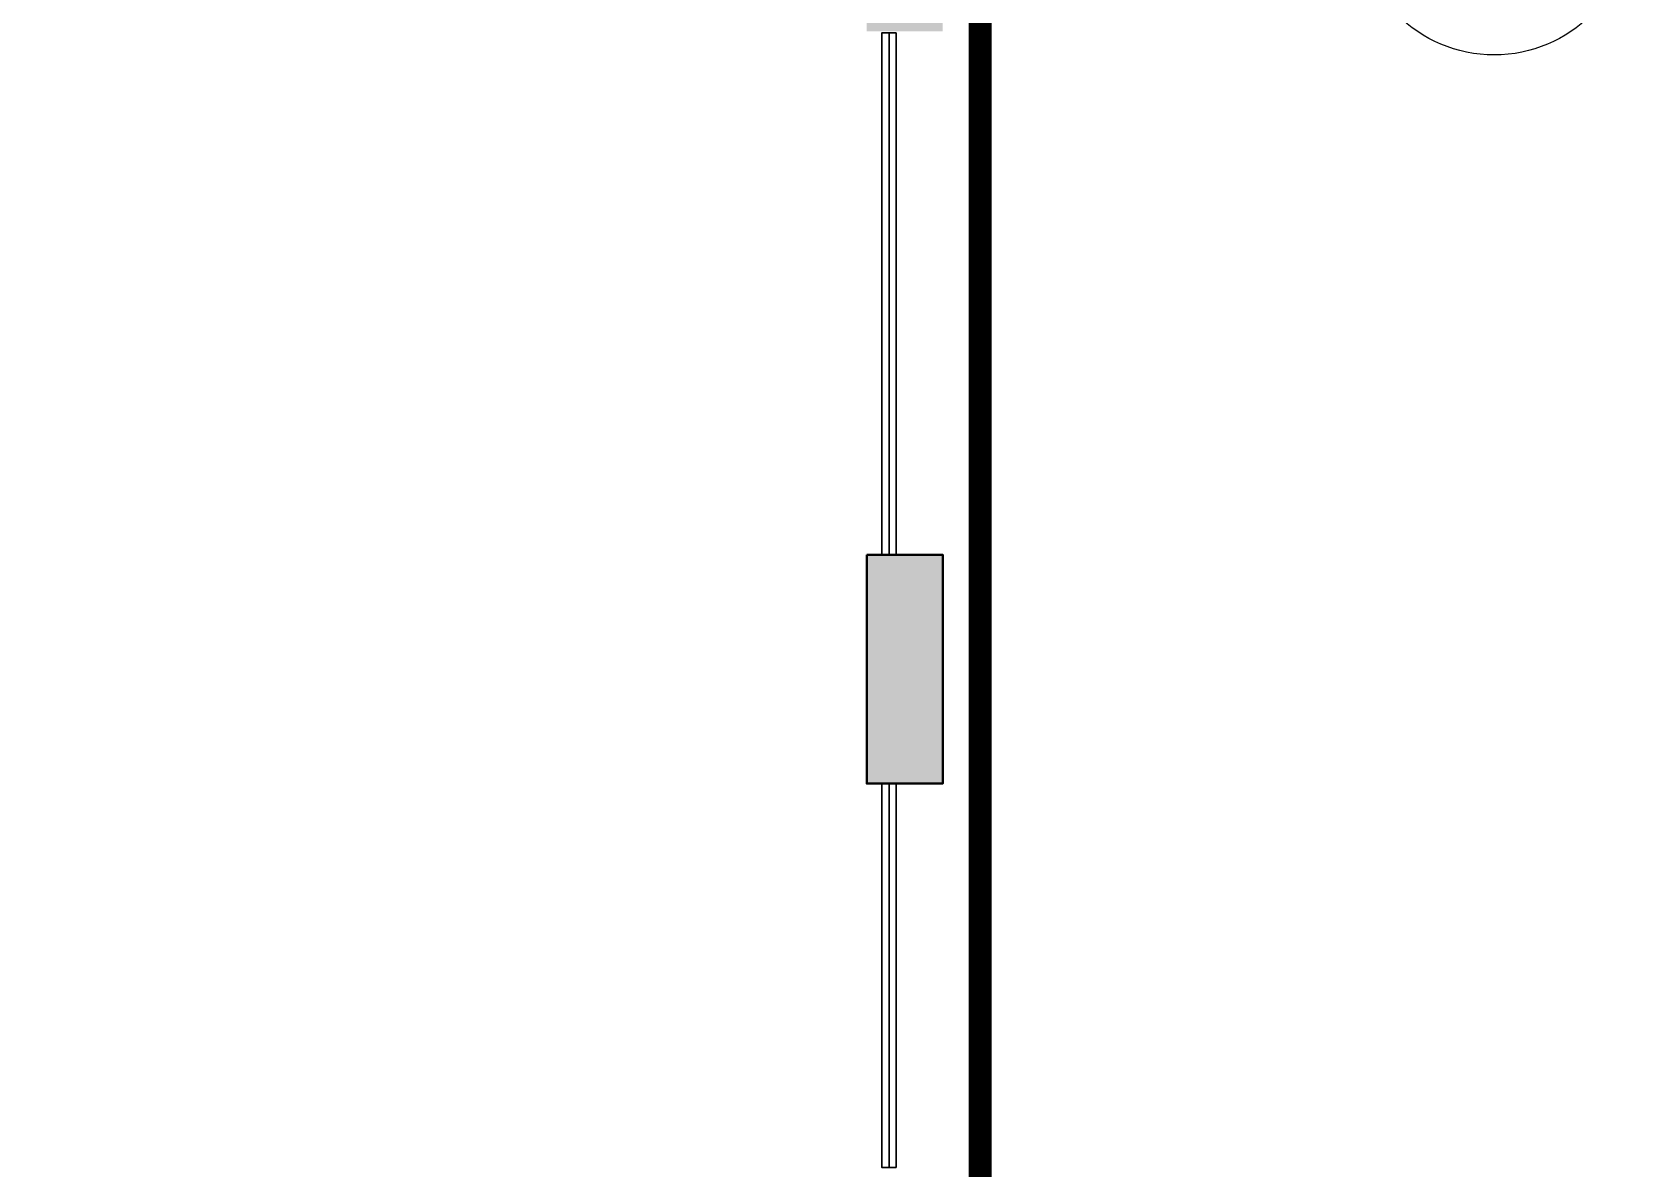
# Model space of a CAD drawing. Header units: metres. Extents: x -692 to 1029, y -233 to 3386.
# Drawn here: x 682.77 to 691.18, y 2486.47 to 2492.44 of the extents above; entities that cross this region are included whole.
import ezdxf

# ---------------------------------------------------------------- set-up
doc = ezdxf.new("R2010")
doc.units = ezdxf.units.M
doc.linetypes.add('HIDDEN2', pattern=[4.7625, 3.175, -1.5875])
doc.layers.get('Defpoints').update_dxf_attribs({"color": 8})
doc.layers.add('GG_PISO 5', color=8, linetype='Continuous')
doc.layers.add('JCA_PROYECCIONES', color=1, linetype='HIDDEN2')
doc.layers.add('JCA_HATCH 254', color=7, linetype='Continuous', true_color=0xc4c4c4)
doc.layers.add('Muro', color=7, linetype='Continuous', lineweight=40, true_color=0x2e2e2e)
doc.layers.add('Vidrio', color=253, linetype='Continuous', lineweight=30)

# ---------------------------------------------------------------- blocks, each defined once
blk = doc.blocks.new('A$Cd6926946')
at = {"layer": 'JCA_HATCH 254'}
h = blk.add_hatch(color=256, dxfattribs=at)
h.paths.add_polyline_path([(30.9953, 53.725), (31.1453, 53.725), (31.1453, 54.4), (30.9953, 54.4)])
h.paths.add_polyline_path([(30.9953, 51.803), (30.9953, 51.2066), (31.3953, 51.2066), (31.3953, 51.803)])
h.paths.add_polyline_path([(30.9953, 48.6046), (30.9953, 47.4017), (31.3953, 47.4017), (31.3953, 48.6046)])
h.paths.add_polyline_path([(30.9953, 14.751), (30.9953, 13.5481), (31.3953, 13.5481), (31.3953, 14.751)])
h.paths.add_polyline_path([(30.9953, 22.7065), (30.9953, 21.5036), (31.3953, 21.5036), (31.3953, 22.7065)])
h.paths.add_polyline_path([(30.9953, 29.0559), (30.9953, 28.4595), (31.3953, 28.4595), (31.3953, 29.0559)])
h.paths.add_polyline_path([(30.9953, 32.8584), (30.9953, 31.6555), (31.3953, 31.6555), (31.3953, 32.8584)])
h.paths.add_polyline_path([(30.9953, 40.2074), (30.9953, 39.611), (31.3953, 39.611), (31.3953, 40.2074)])
edge = h.paths.add_edge_path(flags=17)
edge.add_line((30.9953, 44.45), (30.9953, 43.95))
edge.add_line((30.9953, 43.95), (30.9953, 44.45))
h.paths.add_polyline_path([(30.9953, 44.8065), (30.9953, 43.0072), (31.3953, 43.0072), (31.3953, 44.8065)])
h.paths.add_polyline_path([(30.9953, 36.8065), (30.9953, 35.6036), (31.3953, 35.6036), (31.3953, 36.8065)])
h.paths.add_polyline_path([(30.9953, 18.7065), (30.9953, 17.5036), (31.3953, 17.5036), (31.3953, 18.7065)])
h.paths.add_polyline_path([(31.4453, 53.575), (31.4453, 53.725), (30.9953, 53.725), (30.9953, 53.575)])
h.paths.add_polyline_path([(31.4453, 53.575), (31.5953, 53.575), (31.5953, 54.4), (31.4453, 54.4)])
h.paths.add_polyline_path([(30.9953, 26.7065), (30.9953, 25.5036), (31.3953, 25.5036), (31.3953, 26.7065)])
at = {"layer": 'Defpoints', "ltscale": 5, "const_width": 0.1199}
blk.add_lwpolyline([(0, 54.475), (31.5924, 54.475), (31.5924, 0), (0, 0)], close=True, dxfattribs=at)
at = {"layer": 'JCA_PROYECCIONES'}
blk.add_line((31.5924, 54.3999), (31.5924, 1.7537), dxfattribs=at)
at = {"layer": 'Muro', "elevation": 0}
blk.add_lwpolyline([(30.9953, 14.751), (30.9953, 13.5481), (31.3953, 13.5481), (31.3953, 14.751)], close=True, dxfattribs=at)
at = {"layer": 'Vidrio'}
for points in [[(31.1501, 17.4961), (31.1501, 14.7509), (31.0753, 14.7509), (31.0753, 17.4961)], [(31.1128, 17.4961), (31.1128, 14.7509), (31.0753, 14.7509), (31.0753, 17.4961)], [(31.1501, 11.5292), (31.1501, 13.548), (31.0753, 13.548), (31.0753, 11.5292)], [(31.1128, 11.5292), (31.1128, 13.548), (31.0753, 13.548), (31.0753, 11.5292)]]:
    blk.add_lwpolyline(points, close=True, dxfattribs=at)

msp = doc.modelspace()

# ---------------------------------------------------------------- linework, layer by layer
at = {"layer": 'GG_PISO 5', "linetype": 'Continuous'}
msp.add_circle((690.4615, 2493.0401), 0.7198, dxfattribs=at)

# ---------------------------------------------------------------- block references
msp.add_blockref('A$Cd6926946', (656.1653, 2474.941))

doc.saveas('drawing.dxf')
